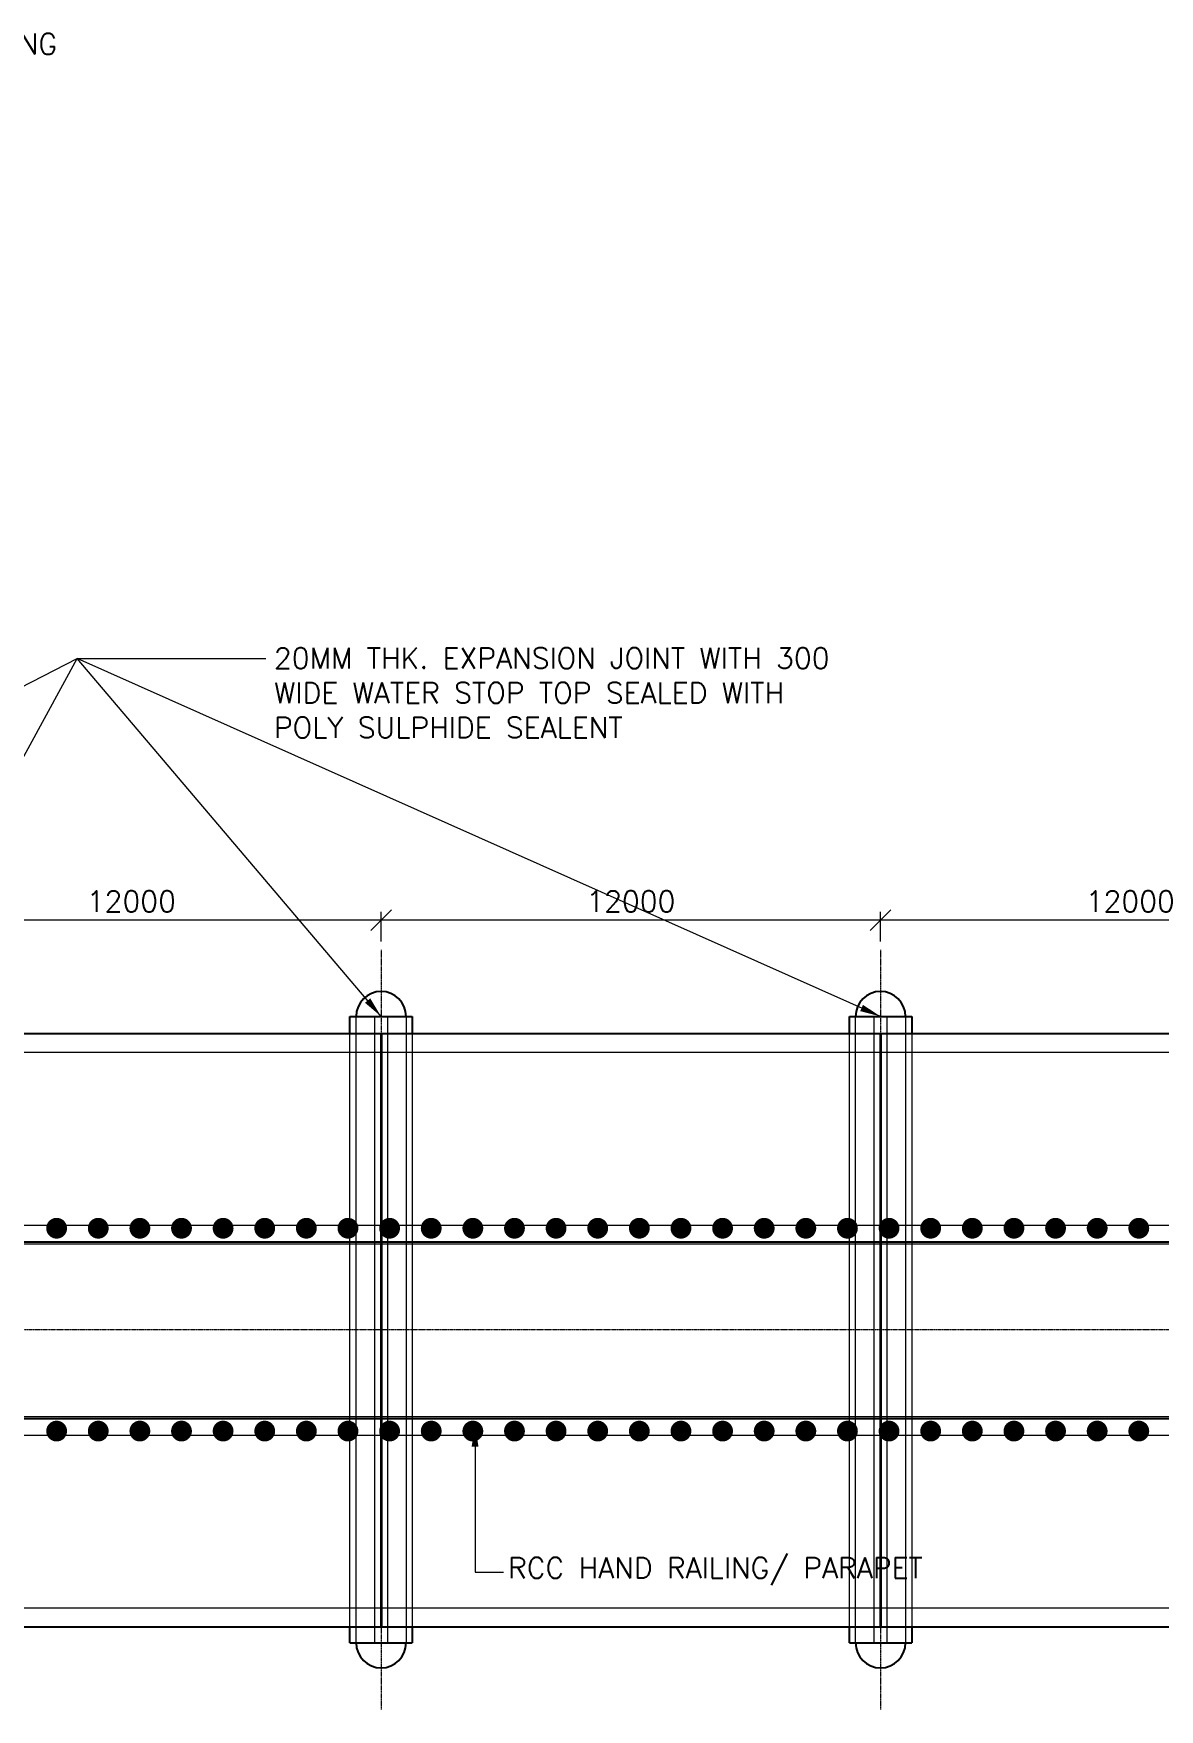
# Model space of a CAD drawing. Header units: millimetres. Extents: x -905235 to 365236, y -24492 to 346419.
# Drawn here: x 20059 to 47111, y 63598 to 103863 of the extents above; entities that cross this region are included whole.
import ezdxf

# ---------------------------------------------------------------- set-up
doc = ezdxf.new("R2010")
doc.units = ezdxf.units.MM
doc.header["$LTSCALE"] = 9
doc.linetypes.add('CENTER2', pattern=[1.125, 0.75, -0.125, 0.125, -0.125])
doc.linetypes.add('HIDDEN', pattern=[0.375, 0.25, -0.125])
for name, color, linetype, lineweight in [('CENTER', 8, 'CENTER2', 9), ('R_DASHED', 183, 'HIDDEN', 9), ('R_DIMENSION', 8, 'Continuous', 15), ('R_TEXT G', 7, 'Continuous', 18)]:
    doc.layers.add(name, color=color, linetype=linetype, lineweight=lineweight)
doc.styles.add('ROMANS', font='romans.shx')
doc.dimstyles.new('DIM-200', dxfattribs={"dimscale": 200, "dimtxt": 2.5, "dimasz": 2.5, "dimexe": 1, "dimexo": 1, "dimgap": 1, "dimtad": 1, "dimdec": 0, "dimzin": 0, "dimdsep": 46, "dimtxsty": 'ROMANS', "dimblk": 'OBLIQUE', "dimcen": 1, "dimclrd": 256, "dimclre": 256, "dimclrt": 7, "dimadec": 0, "dimazin": 0, "dimtfac": 1, "dimtdec": 0, "dimtofl": 0, "dimtmove": 0, "dimatfit": 3, "dimfxl": 1, "dimtolj": 1, "dimtzin": 0, "dimlwd": 9, "dimlwe": 9, "dimarcsym": 0})
doc.dimstyles.new('DIM-200$0', dxfattribs={"dimscale": 200, "dimtxt": 2.5, "dimasz": 2.5, "dimexe": 1, "dimexo": 1, "dimgap": 1, "dimtad": 1, "dimdec": 0, "dimzin": 0, "dimdsep": 46, "dimtxsty": 'ROMANS', "dimblk": 'OBLIQUE', "dimcen": 1, "dimclrd": 256, "dimclre": 256, "dimclrt": 7, "dimadec": 0, "dimazin": 0, "dimtfac": 1, "dimtdec": 0, "dimtofl": 0, "dimtmove": 0, "dimatfit": 3, "dimfxl": 1, "dimtolj": 1, "dimtzin": 0, "dimlwd": 9, "dimlwe": 9, "dimarcsym": 0})

# ---------------------------------------------------------------- blocks, each defined once
blk = doc.blocks.new('_Oblique')
at = {"color": 0, "linetype": 'ByBlock', "lineweight": -2}
blk.add_line((-0.5, -0.5), (0.5, 0.5), dxfattribs=at)
blk = doc.blocks.new('*D165')
at = {"layer": 'Defpoints', "color": 0}
for p in [(40410, 82562), (40410, 81848), (52410, 81848)]:
    blk.add_point(p, dxfattribs=at)
at = {"layer": 'R_DIMENSION', "lineweight": 9}
for p, q in [((40410, 82048), (40410, 82762)), ((52410, 82562), (40410, 82562)), ((52410, 82048), (52410, 82762))]:
    blk.add_line(p, q, dxfattribs=at)
at = {"layer": 'R_DIMENSION', "lineweight": 9, "xscale": 500, "yscale": 500, "zscale": 500, "rotation": 180}
blk.add_blockref('_Oblique', (40410, 82562), dxfattribs=at)
at = {"layer": 'R_DIMENSION', "lineweight": 9, "xscale": 500, "yscale": 500, "zscale": 500}
blk.add_blockref('_Oblique', (52410, 82562), dxfattribs=at)
at = {"layer": 'R_DIMENSION', "color": 7, "insert": (46410, 83012), "char_height": 500, "attachment_point": 5, "style": 'ROMANS'}
blk.add_mtext('\\A1;12000', dxfattribs=at)
blk = doc.blocks.new('*D166')
at = {"layer": 'Defpoints', "color": 0}
for p in [(28410, 82562), (28410, 81848), (40410, 81848)]:
    blk.add_point(p, dxfattribs=at)
at = {"layer": 'R_DIMENSION', "lineweight": 9}
for p, q in [((28410, 82048), (28410, 82762)), ((40410, 82562), (28410, 82562)), ((40410, 82048), (40410, 82762))]:
    blk.add_line(p, q, dxfattribs=at)
at = {"layer": 'R_DIMENSION', "lineweight": 9, "xscale": 500, "yscale": 500, "zscale": 500, "rotation": 180}
blk.add_blockref('_Oblique', (28410, 82562), dxfattribs=at)
at = {"layer": 'R_DIMENSION', "lineweight": 9, "xscale": 500, "yscale": 500, "zscale": 500}
blk.add_blockref('_Oblique', (40410, 82562), dxfattribs=at)
at = {"layer": 'R_DIMENSION', "color": 7, "insert": (34410, 83012), "char_height": 500, "attachment_point": 5, "style": 'ROMANS'}
blk.add_mtext('\\A1;12000', dxfattribs=at)
blk = doc.blocks.new('*D167')
at = {"layer": 'Defpoints', "color": 0}
for p in [(16410, 82562), (16410, 81848), (28410, 81848)]:
    blk.add_point(p, dxfattribs=at)
at = {"layer": 'R_DIMENSION', "lineweight": 9}
for p, q in [((16410, 82048), (16410, 82762)), ((28410, 82562), (16410, 82562)), ((28410, 82048), (28410, 82762))]:
    blk.add_line(p, q, dxfattribs=at)
at = {"layer": 'R_DIMENSION', "lineweight": 9, "xscale": 500, "yscale": 500, "zscale": 500, "rotation": 180}
blk.add_blockref('_Oblique', (16410, 82562), dxfattribs=at)
at = {"layer": 'R_DIMENSION', "lineweight": 9, "xscale": 500, "yscale": 500, "zscale": 500}
blk.add_blockref('_Oblique', (28410, 82562), dxfattribs=at)
at = {"layer": 'R_DIMENSION', "color": 7, "insert": (22410, 83012), "char_height": 500, "attachment_point": 5, "style": 'ROMANS'}
blk.add_mtext('\\A1;12000', dxfattribs=at)

msp = doc.modelspace()

# ---------------------------------------------------------------- linework, layer by layer
for p, q in [((27660.1, 79836.4), (27660.1, 80247.7)), ((27660.1, 80247.7), (29160.1, 80247.7)), ((29160.1, 80247.7), (29160.1, 79836.4)), ((39660.1, 79836.4), (39660.1, 80247.7)), ((39660.1, 80247.7), (41160.1, 80247.7)), ((41160.1, 80247.7), (41160.1, 79836.4)), ((4400.1, 79836.4), (208400.1, 79836.4)), ((28400.1, 79836.4), (28400.1, 65586.4)), ((28420.1, 79836.4), (28420.1, 65586.4)), ((40400.1, 79836.4), (40400.1, 65586.4)), ((40420.1, 79836.4), (40420.1, 65586.4)), ((4420.1, 74836.4), (208400.1, 74836.4)), ((4420.1, 70586.4), (208400.1, 70586.4)), ((4400.1, 65586.4), (208400.1, 65586.4)), ((27660.1, 65197.7), (27660.1, 65586.4)), ((29160.1, 65586.4), (29160.1, 65197.7)), ((39660.1, 65197.7), (39660.1, 65586.4)), ((41160.1, 65586.4), (41160.1, 65197.7)), ((27660.1, 65197.7), (29160.1, 65197.7)), ((39660.1, 65197.7), (41160.1, 65197.7))]:
    msp.add_line(p, q)
at = {"const_width": 250}
for points in [[(20614.2, 75284.2, 1), (20614.2, 75034.2, 1)], [(21614.2, 75284.2, 1), (21614.2, 75034.2, 1)], [(22614.2, 75284.2, 1), (22614.2, 75034.2, 1)], [(23614.2, 75284.2, 1), (23614.2, 75034.2, 1)], [(24614.2, 75284.2, 1), (24614.2, 75034.2, 1)], [(25614.2, 75284.2, 1), (25614.2, 75034.2, 1)], [(26614.2, 75284.2, 1), (26614.2, 75034.2, 1)], [(27614.2, 75284.2, 1), (27614.2, 75034.2, 1)], [(28614.2, 75284.2, 1), (28614.2, 75034.2, 1)], [(29614.2, 75284.2, 1), (29614.2, 75034.2, 1)], [(30614.2, 75284.2, 1), (30614.2, 75034.2, 1)], [(31614.2, 75284.2, 1), (31614.2, 75034.2, 1)], [(32614.2, 75284.2, 1), (32614.2, 75034.2, 1)], [(33614.2, 75284.2, 1), (33614.2, 75034.2, 1)], [(34614.2, 75284.2, 1), (34614.2, 75034.2, 1)], [(35614.2, 75284.2, 1), (35614.2, 75034.2, 1)], [(36614.2, 75284.2, 1), (36614.2, 75034.2, 1)], [(37614.2, 75284.2, 1), (37614.2, 75034.2, 1)], [(38614.2, 75284.2, 1), (38614.2, 75034.2, 1)], [(39614.2, 75284.2, 1), (39614.2, 75034.2, 1)], [(40614.2, 75284.2, 1), (40614.2, 75034.2, 1)], [(41614.2, 75284.2, 1), (41614.2, 75034.2, 1)], [(42614.2, 75284.2, 1), (42614.2, 75034.2, 1)], [(43614.2, 75284.2, 1), (43614.2, 75034.2, 1)], [(44614.2, 75284.2, 1), (44614.2, 75034.2, 1)], [(45614.2, 75284.2, 1), (45614.2, 75034.2, 1)], [(46614.2, 75284.2, 1), (46614.2, 75034.2, 1)], [(20614.2, 70161.1, -1), (20614.2, 70411.1, -1)], [(21614.2, 70161.1, -1), (21614.2, 70411.1, -1)], [(22614.2, 70161.1, -1), (22614.2, 70411.1, -1)], [(23614.2, 70161.1, -1), (23614.2, 70411.1, -1)], [(24614.2, 70161.1, -1), (24614.2, 70411.1, -1)], [(25614.2, 70161.1, -1), (25614.2, 70411.1, -1)], [(26614.2, 70161.1, -1), (26614.2, 70411.1, -1)], [(27614.2, 70161.1, -1), (27614.2, 70411.1, -1)], [(28614.2, 70161.1, -1), (28614.2, 70411.1, -1)], [(29614.2, 70161.1, -1), (29614.2, 70411.1, -1)], [(30614.2, 70161.1, -1), (30614.2, 70411.1, -1)], [(31614.2, 70161.1, -1), (31614.2, 70411.1, -1)], [(32614.2, 70161.1, -1), (32614.2, 70411.1, -1)], [(33614.2, 70161.1, -1), (33614.2, 70411.1, -1)], [(34614.2, 70161.1, -1), (34614.2, 70411.1, -1)], [(35614.2, 70161.1, -1), (35614.2, 70411.1, -1)], [(36614.2, 70161.1, -1), (36614.2, 70411.1, -1)], [(37614.2, 70161.1, -1), (37614.2, 70411.1, -1)], [(38614.2, 70161.1, -1), (38614.2, 70411.1, -1)], [(39614.2, 70161.1, -1), (39614.2, 70411.1, -1)], [(40614.2, 70161.1, -1), (40614.2, 70411.1, -1)], [(41614.2, 70161.1, -1), (41614.2, 70411.1, -1)], [(42614.2, 70161.1, -1), (42614.2, 70411.1, -1)], [(43614.2, 70161.1, -1), (43614.2, 70411.1, -1)], [(44614.2, 70161.1, -1), (44614.2, 70411.1, -1)], [(45614.2, 70161.1, -1), (45614.2, 70411.1, -1)], [(46614.2, 70161.1, -1), (46614.2, 70411.1, -1)]]:
    msp.add_lwpolyline(points, format="xyb", close=True, dxfattribs=at)
for centre, start, end in [((28410.1, 80247.7), 0, 180), ((40410.1, 80247.7), 0, 180), ((28410.1, 65197.7), 180, 0), ((40410.1, 65197.7), 180, 0)]:
    msp.add_arc(centre, 600, start, end)
at = {"layer": 'CENTER'}
for p, q in [((28410.1, 81847.7), (28410.1, 79836.4)), ((40410.1, 81847.7), (40410.1, 79836.4)), ((-30474.8, 72722.7), (243103.6, 72722.7)), ((28410.1, 65586.4), (28410.1, 63597.7)), ((40410.1, 65586.4), (40410.1, 63597.7))]:
    msp.add_line(p, q, dxfattribs=at)
at = {"layer": 'R_DASHED'}
for p, q in [((27810.1, 65197.7), (27810.1, 80247.7)), ((29010.1, 80247.7), (29010.1, 65197.7)), ((39810.1, 65197.7), (39810.1, 80247.7)), ((41010.1, 80247.7), (41010.1, 65197.7)), ((27660.1, 65586.4), (27660.1, 79836.4)), ((29160.1, 79836.4), (29160.1, 65586.4)), ((39660.1, 65586.4), (39660.1, 79836.4)), ((41160.1, 79836.4), (41160.1, 65586.4)), ((-7583.9, 79386.4), (220392.1, 79386.4)), ((-7583.9, 75236.4), (220392.1, 75236.4)), ((-7583.9, 74786.4), (220392.1, 74786.4)), ((-7583.9, 70636.4), (220392.1, 70636.4)), ((-7583.9, 70186.4), (220392.1, 70186.4)), ((-7583.9, 66036.4), (220392.1, 66036.4))]:
    msp.add_line(p, q, dxfattribs=at)
at = {"layer": 'R_DASHED', "color": 6, "linetype": 'HIDDEN', "lineweight": 20}
for points in [[(28260.1, 80236.4), (28560.1, 80236.4), (28560.1, 65186.4), (28260.1, 65186.4)], [(40260.1, 80236.4), (40560.1, 80236.4), (40560.1, 65186.4), (40260.1, 65186.4)]]:
    msp.add_lwpolyline(points, close=True, dxfattribs=at)

# ---------------------------------------------------------------- texts
at = {"layer": 'R_TEXT G', "style": 'ROMANS'}
msp.add_text('300MM THK. REVETMENT OVER 225MM THK. GRAVEL BACKING', height=500, dxfattribs=at).set_placement((-74.5, 103362.5))
at = {"layer": 'R_TEXT G', "char_height": 500, "style": 'ROMANS'}
for s, insert, width, attachment_point in [('20MM THK. EXPANSION JOINT WITH 300 WIDE WATER STOP TOP SEALED WITH POLY SULPHIDE SEALENT', (25834.9, 89104.9), 15197.134, 1), ('RCC HAND RAILING/ PARAPET', (31459.9, 66583), 11309.524, 7)]:
    msp.add_mtext(s, dxfattribs=dict(at, insert=insert, width=width, attachment_point=attachment_point))

# ---------------------------------------------------------------- dimensions: what is measured, and where the dimension line sits
at = {"layer": 'R_DIMENSION'}
for base, p1, p2, picture, middle in [((16410.1, 82562), (28410.1, 81847.7), (16410.1, 81847.7), '*D167', (22410.1, 83012)), ((28410.1, 82562), (40410.1, 81847.7), (28410.1, 81847.7), '*D166', (34410.1, 83012)), ((40410.1, 82562), (52410.1, 81847.7), (40410.1, 81847.7), '*D165', (46410.1, 83012))]:
    dim = msp.add_linear_dim(base=base, p1=p1, p2=p2, dimstyle='DIM-200$0', dxfattribs=at)
    dim.commit()
    dim.dimension.update_dxf_attribs({"geometry": picture, "text_midpoint": middle})

# ---------------------------------------------------------------- leaders
for points in [[(4420.1, 80236.4), (21110, 88850), (25640, 88850)], [(16410.1, 80236.4), (21110, 88850), (25640, 88850)], [(28410.1, 80247.7), (21110, 88850), (25640, 88850)], [(40410.1, 80247.7), (21110, 88850), (25640, 88850)], [(30667.3, 70411.1), (30667.3, 66895.3), (31353.2, 66895.3)]]:
    msp.add_leader(points, dimstyle='DIM-200', override={"dimgap": 1, "dimtad": 0}, dxfattribs=at)

doc.saveas('drawing.dxf')
